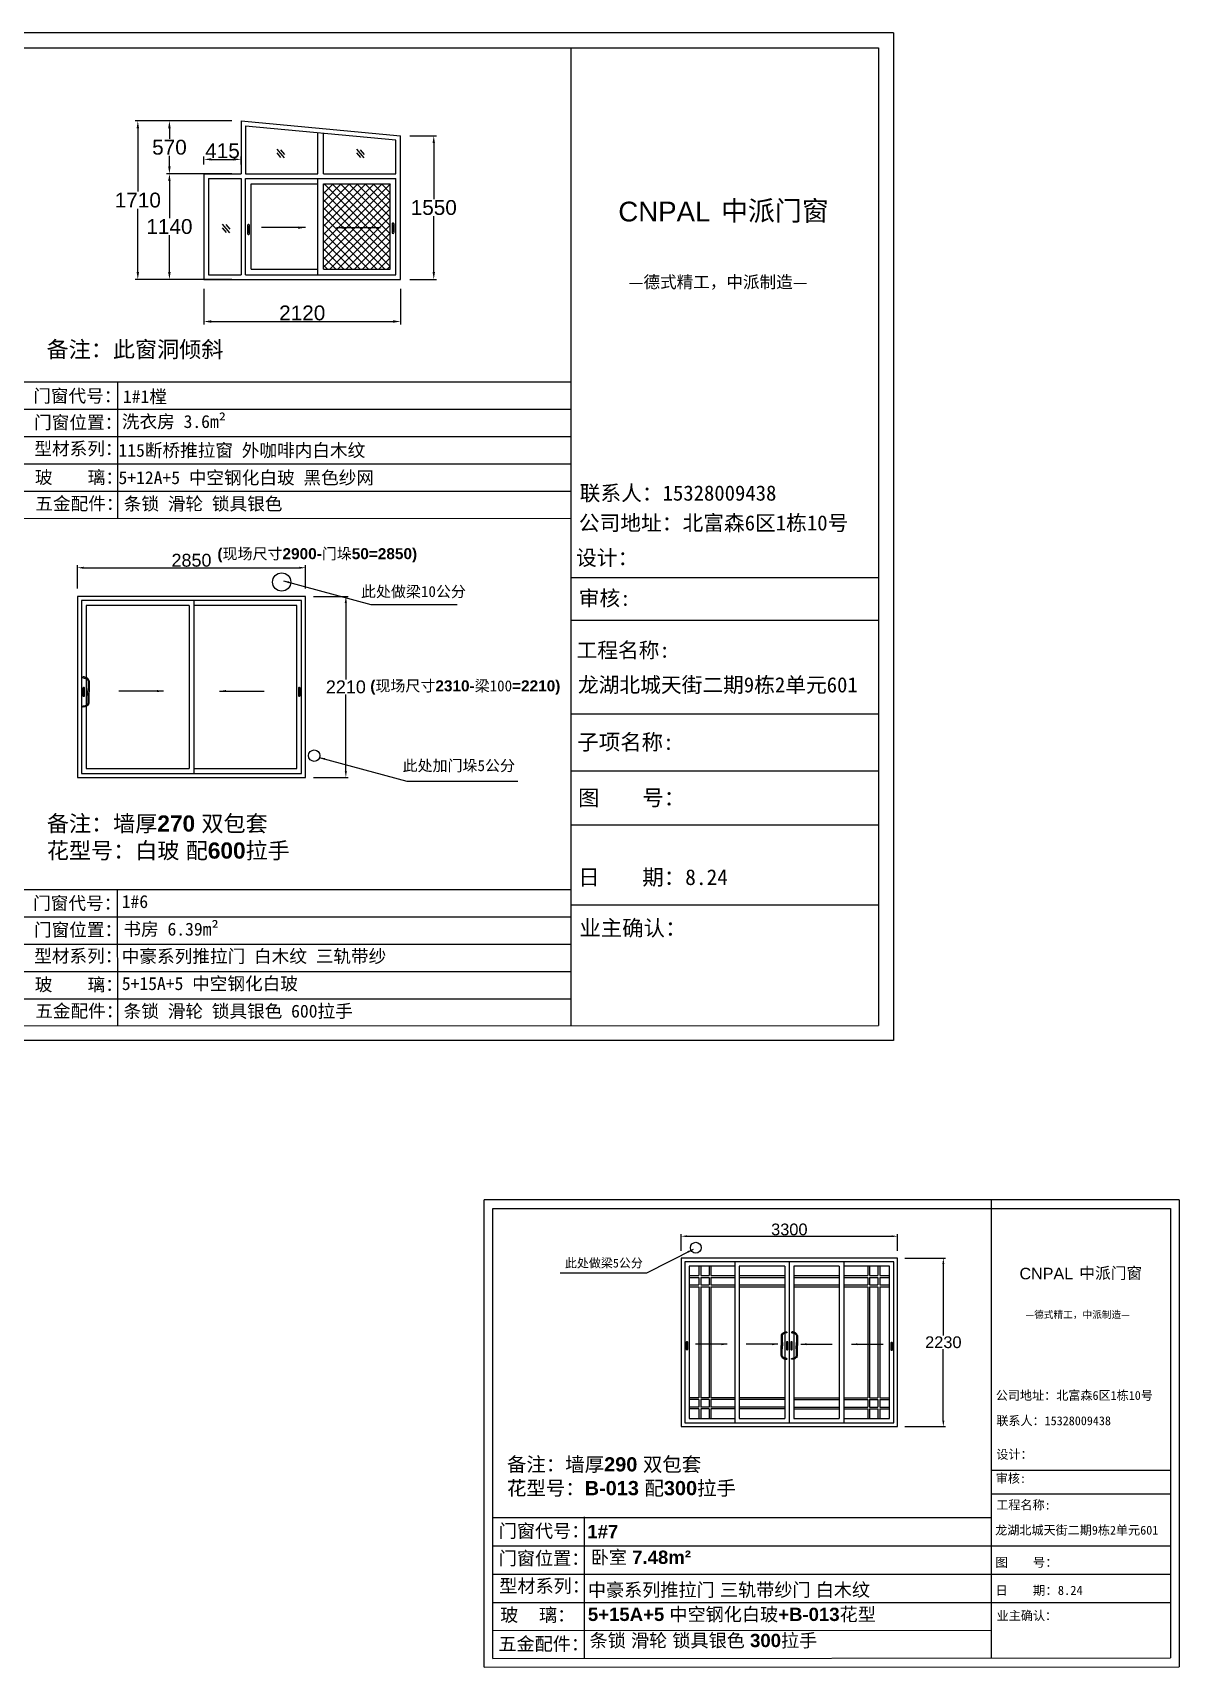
# Model space of a CAD drawing. Header units: inches. Extents: x -138455 to 599497, y -747149 to 13167.
# Drawn here: x 510482 to 526126, y -414967 to -392663 of the extents above; entities that cross this region are included whole.
import ezdxf

# ---------------------------------------------------------------- set-up
doc = ezdxf.new("R2010")
doc.units = ezdxf.units.IN
doc.header["$MEASUREMENT"] = 0
doc.header["$PDMODE"] = 35
doc.header["$PDSIZE"] = -3
doc.layers.add('0 @ 1', color=7, linetype='Continuous')
doc.styles.add('Annotative', font='arialbd.ttf')
doc.styles.add('MtXpl_', font='')
doc.styles.add('MtXpl__1', font='')
doc.styles.get("Standard").update_dxf_attribs({"font": 'arial.ttf'})
doc.styles.get('MtXpl_').set_extended_font_data('SimSun')
doc.styles.get('MtXpl__1').set_extended_font_data('SimSun', bold=True)
doc.dimstyles.get("Standard").update_dxf_attribs({"dimtxt": 80, "dimasz": 70, "dimexe": 40, "dimexo": 80, "dimgap": 0, "dimtad": 1, "dimtih": 1, "dimtoh": 1, "dimdec": 0, "dimzin": 0, "dimdsep": 46, "dimtxsty": 'Standard', "dimcen": 0.09, "dimadec": 0, "dimazin": 0, "dimtfac": 1, "dimtdec": 0, "dimtofl": 0, "dimtmove": 0, "dimatfit": 3, "dimfxl": 0, "dimtolj": 1, "dimtzin": 0, "dimarcsym": 0})

# ---------------------------------------------------------------- blocks, each defined once
blk = doc.blocks.new('*D1291')
at = {"color": 0, "lineweight": -2, "transparency": 16777216}
for p, q in [((522380, -409382), (522936, -409382)), ((522906, -409462), (522906, -410440)), ((522906, -411602), (522906, -410624)), ((522380, -411682), (522936, -411682))]:
    blk.add_line(p, q, dxfattribs=at)
at = {"color": 0, "transparency": 16777216}
for points in [[(522893, -409462), (522920, -409462), (522906, -409382)], [(522893, -411602), (522920, -411602), (522906, -411682)]]:
    blk.add_solid(points, dxfattribs=at)
at = {"layer": 'Defpoints', "color": 0, "transparency": 16777216}
for p in [(522280, -409382), (522280, -411682), (522906, -411682)]:
    blk.add_point(p, dxfattribs=at)
at = {"color": 0, "transparency": 16777216, "insert": (522906, -410532), "char_height": 160, "attachment_point": 5}
blk.add_mtext('\\A1;2230', dxfattribs=at)
blk = doc.blocks.new('*D1292')
at = {"color": 0, "lineweight": -2, "transparency": 16777216}
for p, q in [((519330, -409282), (519330, -409055)), ((522280, -409282), (522280, -409055)), ((519410, -409085), (522200, -409085))]:
    blk.add_line(p, q, dxfattribs=at)
at = {"color": 0, "transparency": 16777216}
for points in [[(519410, -409072), (519410, -409098), (519330, -409085)], [(522200, -409072), (522200, -409098), (522280, -409085)]]:
    blk.add_solid(points, dxfattribs=at)
at = {"layer": 'Defpoints', "color": 0, "transparency": 16777216}
for p in [(522280, -409085), (519330, -409382), (522280, -409382)]:
    blk.add_point(p, dxfattribs=at)
at = {"color": 0, "transparency": 16777216, "insert": (520805, -408993), "char_height": 160, "attachment_point": 5}
blk.add_mtext('\\A1;3300', dxfattribs=at)
blk = doc.blocks.new('123z')
at = {"color": 0}
for points in [[(94078, 52755), (94078, 52755, 0.414214), (94088, 52765), (94088, 52845, 0.414214), (94078, 52855), (94078, 52855, 0.414214), (94068, 52845), (94068, 52765, 0.414214)], [(94078, 52775), (94078, 52775, 0.414214), (94083, 52780), (94083, 52830, 0.414214), (94078, 52835), (94078, 52835, 0.414214), (94073, 52830), (94073, 52780, 0.414214)]]:
    blk.add_lwpolyline(points, format="xyb", close=True, dxfattribs=at)
blk = doc.blocks.new('123hhh')
for centre, radius, start, end in [((280706.3, -83231.5), 10, 16.45017, 30.15144), ((280724, -83285), 15, 176.76219, 183.23781), ((280706.3, -83338.5), 10, 329.84856, 343.54983)]:
    blk.add_arc(centre, radius, start, end)
for points, knots in [([(280691.5, -83211), (280688.9, -83210.6), (280685.3, -83210.1), (280685, -83215), (280689.9, -83216.5), (280695.6, -83216.9), (280703.8, -83219.4), (280710.5, -83226.2), (280712.5, -83239.1), (280711.7, -83253.6), (280710.7, -83267.6), (280709.5, -83277.4), (280709.2, -83282.1), (280709.1, -83284.2)], [0, 0, 0, 0, 6.082763, 8.582763, 11.318747, 19.461781, 26.725965, 36.438119, 46.233865, 64.642794, 80.276332, 88.205882, 94.390611, 94.390611, 94.390611, 94.390611]), ([(280714.9, -83226.5), (280712.4, -83222.1), (280706.8, -83213.8), (280697, -83212), (280691.5, -83211)], [0.93741, 0.93741, 0.93741, 0.93741, 13.606526, 29.417915, 29.417915, 29.417915, 29.417915]), ([(280715.8, -83228.7), (280716.2, -83230), (280717.4, -83234.2), (280716.8, -83248.6), (280716.7, -83266), (280716.7, -83280.5), (280716.7, -83285)], [1.197256, 1.197256, 1.197256, 1.197256, 5.358743, 14.155697, 44.084834, 57.684594, 57.684594, 57.684594, 57.684594]), ([(280691.5, -83359), (280688.9, -83359.4), (280685.3, -83359.9), (280685, -83355), (280689.9, -83353.5), (280695.6, -83353.1), (280703.8, -83350.6), (280710.5, -83343.8), (280712.5, -83330.9), (280711.7, -83316.4), (280710.7, -83302.4), (280709.5, -83292.6), (280709.2, -83287.9), (280709.1, -83285.8)], [0, 0, 0, 0, 6.082763, 8.582763, 11.318747, 19.461781, 26.725965, 36.438119, 46.233865, 64.642794, 80.276332, 88.205882, 94.390611, 94.390611, 94.390611, 94.390611]), ([(280714.9, -83343.5), (280712.4, -83347.9), (280706.8, -83356.2), (280697, -83358), (280691.5, -83359)], [0.93741, 0.93741, 0.93741, 0.93741, 13.606526, 29.417915, 29.417915, 29.417915, 29.417915]), ([(280715.8, -83341.3), (280716.2, -83340), (280717.4, -83335.8), (280716.8, -83321.4), (280716.7, -83304), (280716.7, -83289.5), (280716.7, -83285)], [1.197256, 1.197256, 1.197256, 1.197256, 5.358743, 14.155697, 44.084834, 57.684594, 57.684594, 57.684594, 57.684594])]:
    blk.add_open_spline(points, degree=3, knots=knots)
blk = doc.blocks.new('*D1309')
at = {"color": 0, "lineweight": -2, "transparency": 16777216}
for p, q in [((514490, -400190), (514921, -400190)), ((514891, -400270), (514891, -401223)), ((514891, -402360), (514891, -401407)), ((514490, -402440), (514921, -402440))]:
    blk.add_line(p, q, dxfattribs=at)
at = {"color": 0, "transparency": 16777216}
for points in [[(514877, -400270), (514904, -400270), (514891, -400190)], [(514877, -402360), (514904, -402360), (514891, -402440)]]:
    blk.add_solid(points, dxfattribs=at)
at = {"layer": 'Defpoints', "color": 0, "transparency": 16777216}
for p in [(514390, -400190), (514390, -402440), (514891, -402440)]:
    blk.add_point(p, dxfattribs=at)
at = {"color": 0, "transparency": 16777216, "insert": (514891, -401315), "char_height": 160, "attachment_point": 5}
blk.add_mtext('\\A1;2210', dxfattribs=at)
blk = doc.blocks.new('*D1308')
at = {"color": 0, "lineweight": -2, "transparency": 16777216}
for p, q in [((511550, -400090), (511550, -399801)), ((511630, -399831), (514310, -399831)), ((514390, -400090), (514390, -399801))]:
    blk.add_line(p, q, dxfattribs=at)
at = {"color": 0, "transparency": 16777216}
for points in [[(511630, -399818), (511630, -399844), (511550, -399831)], [(514310, -399818), (514310, -399844), (514390, -399831)]]:
    blk.add_solid(points, dxfattribs=at)
at = {"layer": 'Defpoints', "color": 0, "transparency": 16777216}
for p in [(514390, -399831), (511550, -400190), (514390, -400190)]:
    blk.add_point(p, dxfattribs=at)
at = {"color": 0, "transparency": 16777216, "insert": (512970, -399739), "char_height": 160, "attachment_point": 5}
blk.add_mtext('\\A1;2850', dxfattribs=at)
blk = doc.blocks.new('*D1294')
at = {"color": 0, "lineweight": -2, "transparency": 16777216}
for p, q in [((512047, -394436), (511745, -394436)), ((511775, -394516), (511775, -394914)), ((511775, -395496), (511775, -395098)), ((512047, -395576), (511745, -395576))]:
    blk.add_line(p, q, dxfattribs=at)
at = {"color": 0, "transparency": 16777216}
for points in [[(511761, -394516), (511788, -394516), (511775, -394436)], [(511761, -395496), (511788, -395496), (511775, -395576)]]:
    blk.add_solid(points, dxfattribs=at)
at = {"layer": 'Defpoints', "color": 0, "transparency": 16777216}
for p in [(512147, -394436), (511775, -395576), (512147, -395576)]:
    blk.add_point(p, dxfattribs=at)
at = {"color": 0, "transparency": 16777216, "insert": (511775, -395006), "char_height": 160, "attachment_point": 5}
blk.add_mtext('\\A1;1140', dxfattribs=at)
blk = doc.blocks.new('*D1295')
at = {"color": 0, "lineweight": -2, "transparency": 16777216}
for p, q in [((514367, -394026), (514655, -394026)), ((514625, -394106), (514625, -394709)), ((514625, -395496), (514625, -394893)), ((514367, -395576), (514655, -395576))]:
    blk.add_line(p, q, dxfattribs=at)
at = {"color": 0, "transparency": 16777216}
for points in [[(514612, -394106), (514638, -394106), (514625, -394026)], [(514612, -395496), (514638, -395496), (514625, -395576)]]:
    blk.add_solid(points, dxfattribs=at)
at = {"layer": 'Defpoints', "color": 0, "transparency": 16777216}
for p in [(514267, -394026), (514267, -395576), (514625, -395576)]:
    blk.add_point(p, dxfattribs=at)
at = {"color": 0, "transparency": 16777216, "insert": (514625, -394801), "char_height": 160, "attachment_point": 5}
blk.add_mtext('\\A1;1550', dxfattribs=at)
blk = doc.blocks.new('123as')
at = {"color": 0}
for p, q in [((90189, 51387), (90252, 51462)), ((90194, 51330), (90312, 51470)), ((90251, 51335), (90314, 51410))]:
    blk.add_line(p, q, dxfattribs=at)
blk = doc.blocks.new('*D1296')
at = {"color": 0, "lineweight": -2, "transparency": 16777216}
for p, q in [((512147, -395676), (512147, -396060)), ((514267, -395676), (514267, -396060)), ((512227, -396030), (514187, -396030))]:
    blk.add_line(p, q, dxfattribs=at)
at = {"color": 0, "transparency": 16777216}
for points in [[(512227, -396016), (512227, -396043), (512147, -396030)], [(514187, -396016), (514187, -396043), (514267, -396030)]]:
    blk.add_solid(points, dxfattribs=at)
at = {"layer": 'Defpoints', "color": 0, "transparency": 16777216}
for p in [(512147, -395576), (514267, -395576), (514267, -396030)]:
    blk.add_point(p, dxfattribs=at)
at = {"color": 0, "transparency": 16777216, "insert": (513207, -395938), "char_height": 160, "attachment_point": 5}
blk.add_mtext('\\A1;2120', dxfattribs=at)
blk = doc.blocks.new('*D1297')
at = {"color": 0, "lineweight": -2, "transparency": 16777216}
for p, q in [((512447, -393866), (511404, -393866)), ((511434, -393946), (511434, -394629)), ((511434, -395496), (511434, -394813)), ((512447, -395576), (511404, -395576))]:
    blk.add_line(p, q, dxfattribs=at)
at = {"color": 0, "transparency": 16777216}
for points in [[(511421, -393946), (511447, -393946), (511434, -393866)], [(511421, -395496), (511447, -395496), (511434, -395576)]]:
    blk.add_solid(points, dxfattribs=at)
at = {"layer": 'Defpoints', "color": 0, "transparency": 16777216}
for p in [(512547, -393866), (511434, -395576), (512547, -395576)]:
    blk.add_point(p, dxfattribs=at)
at = {"color": 0, "transparency": 16777216, "insert": (511434, -394721), "char_height": 160, "attachment_point": 5}
blk.add_mtext('\\A1;1710', dxfattribs=at)
blk = doc.blocks.new('*D1298')
at = {"color": 0, "lineweight": -2, "transparency": 16777216}
for p, q in [((512147, -394336), (512147, -394251)), ((512227, -394281), (512467, -394281)), ((512547, -394336), (512547, -394251))]:
    blk.add_line(p, q, dxfattribs=at)
at = {"color": 0, "transparency": 16777216}
for points in [[(512227, -394268), (512227, -394294), (512147, -394281)], [(512467, -394268), (512467, -394294), (512547, -394281)]]:
    blk.add_solid(points, dxfattribs=at)
at = {"layer": 'Defpoints', "color": 0, "transparency": 16777216}
for p in [(512547, -394281), (512147, -394436), (512547, -394436)]:
    blk.add_point(p, dxfattribs=at)
at = {"color": 0, "transparency": 16777216, "insert": (512347, -394189), "char_height": 160, "attachment_point": 5}
blk.add_mtext('\\A1;415', dxfattribs=at)
blk = doc.blocks.new('*D1299')
at = {"color": 0, "lineweight": -2, "transparency": 16777216}
for p, q in [((512447, -393866), (511745, -393866)), ((511775, -393946), (511775, -394059)), ((511775, -394356), (511775, -394243)), ((512447, -394436), (511745, -394436))]:
    blk.add_line(p, q, dxfattribs=at)
at = {"color": 0, "transparency": 16777216}
for points in [[(511761, -393946), (511788, -393946), (511775, -393866)], [(511761, -394356), (511788, -394356), (511775, -394436)]]:
    blk.add_solid(points, dxfattribs=at)
at = {"layer": 'Defpoints', "color": 0, "transparency": 16777216}
for p in [(512547, -393866), (511775, -394436), (512547, -394436)]:
    blk.add_point(p, dxfattribs=at)
at = {"color": 0, "transparency": 16777216, "insert": (511775, -394151), "char_height": 160, "attachment_point": 5}
blk.add_mtext('\\A1;570', dxfattribs=at)
blk = doc.blocks.new('123zzzzzz')
for p, q in [((512940.2, -400299.9), (512940.2, -402329.9)), ((513000.2, -400239.9), (513000.2, -402389.9))]:
    blk.add_line(p, q)
for points in [[(511550.2, -402439.9), (514390.2, -402439.9), (514390.2, -400189.9), (511550.2, -400189.9)], [(511600.2, -402389.9), (514340.2, -402389.9), (514340.2, -400239.9), (511600.2, -400239.9)]]:
    blk.add_lwpolyline(points, close=True)
for points in [[(512940.2, -400299.9), (511660.2, -400299.9), (511660.2, -402329.9), (512940.2, -402329.9)], [(513000.2, -402329.9), (514280.2, -402329.9), (514280.2, -400299.9), (513000.2, -400299.9)]]:
    blk.add_lwpolyline(points)
for name, p, xscale, yscale, zscale in [('123hhh', (-195312.2, -191616.5), 2.518586053417228, 2.518586053417228, 2.518586053417228), ('123z', (408590.7, -459210.6), 1.095252602183295, 1.095252602183295, 1.095252602183295), ('123z', (411271.7, -459210.3), 1.095252602183295, 1.095252602183295, 1.095252602183295)]:
    blk.add_blockref(name, p, dxfattribs=dict(xscale=xscale, yscale=yscale, zscale=zscale))
dim = blk.add_linear_dim(base=(514390.2, -399831.1), p1=(511550.2, -400189.9), p2=(514390.2, -400189.9), text='2850', dimstyle='Standard', override={"dimtxt": 160, "dimasz": 80, "dimexe": 30, "dimexo": 100, "dimgap": 10})
dim.commit()
dim.dimension.update_dxf_attribs({"geometry": '*D1308', "text_midpoint": (512970.2, -399831.1), "dimtype": 160})
dim = blk.add_linear_dim(base=(514890.8, -402439.9), p1=(514390.2, -400189.9), p2=(514390.2, -402439.9), angle=90, text='2210', dimstyle='Standard', override={"dimtxt": 160, "dimasz": 80, "dimexe": 30, "dimexo": 100, "dimgap": 10})
dim.commit()
dim.dimension.update_dxf_attribs({"geometry": '*D1309', "text_midpoint": (514890.8, -401314.9)})
for points in [[(512622.8, -401366.1), (512064.4, -401366.1)], [(513317.7, -401366.1), (513876.1, -401366.1)]]:
    blk.add_leader(points, dimstyle='Standard', override={"dimtxt": 160, "dimasz": 80, "dimexe": 30, "dimexo": 100, "dimgap": 10, "dimtad": 0})
blk = doc.blocks.new('h12222222222222')
h = blk.add_hatch()
h.set_pattern_fill('ANSI37', color=256, scale=500)
h.set_pattern_definition([(45, (-4105.33, -1412.025), (-44.194174, 44.194174), []), (135, (-4105.33, -1412.025), (-44.194174, -44.194174), [])])
h.paths.add_polyline_path([(514156.7, -394545.9), (513436.7, -394545.9), (513436.7, -395465.9), (514156.7, -395465.9)])
for p, q in [((512546.7, -393865.9), (514266.7, -394025.9)), ((512546.7, -393865.9), (512546.7, -394435.9)), ((512596.7, -393920.7), (514216.7, -394071.4)), ((512596.7, -393920.7), (512596.7, -394435.9)), ((513376.7, -394435.9), (513376.7, -393993.3)), ((513436.7, -394435.9), (513436.7, -393998.9)), ((514216.7, -394435.9), (514216.7, -394072.2)), ((514266.7, -395575.9), (514266.7, -394025.9)), ((512146.7, -394435.9), (512546.7, -394435.9)), ((512146.7, -394435.9), (512146.7, -395575.9)), ((512196.7, -394485.9), (512546.7, -394485.9)), ((512546.7, -394485.9), (512546.7, -395525.9)), ((512596.7, -394435.9), (513376.7, -394435.9)), ((512596.7, -395525.9), (512596.7, -394485.9)), ((512596.7, -394485.9), (513376.7, -394485.9)), ((513376.7, -394485.9), (514216.7, -394485.9)), ((513376.7, -395525.9), (513376.7, -394485.9)), ((513436.7, -394435.9), (514216.7, -394435.9)), ((514216.7, -395525.9), (514216.7, -394485.9)), ((512656.7, -395465.9), (512656.7, -394545.9)), ((512656.7, -394545.9), (513376.7, -394545.9)), ((513436.7, -394545.9), (514156.7, -394545.9)), ((513436.7, -395465.9), (513436.7, -394545.9)), ((514156.7, -395465.9), (514156.7, -394545.9)), ((512596.7, -395525.9), (513436.7, -395525.9)), ((512656.7, -395465.9), (513376.7, -395465.9)), ((513436.7, -395465.9), (514156.7, -395465.9)), ((513436.7, -395525.9), (514216.7, -395525.9)), ((512146.7, -395575.9), (514266.7, -395575.9))]:
    blk.add_line(p, q)
blk.add_lwpolyline([(512196.7, -394485.9), (512196.7, -395525.9), (512546.7, -395525.9)])
for name, p, xscale, yscale, zscale in [('123as', (573306.1, -428576.6), -0.6684526412304121, 0.6684526412304121, 0.6684526412304121), ('123as', (574165.8, -428577.1), -0.6684526412304121, 0.6684526412304121, 0.6684526412304121), ('123as', (572717, -429385), -0.6684526412304121, 0.6684526412304121, 0.6684526412304121), ('123z', (409587.5, -452871.9), 1.095252602183295, 1.095252602183295, 1.095252602183295), ('123z', (411146.5, -452858.8), 1.095252602183295, 1.095252602183295, 1.095252602183295)]:
    blk.add_blockref(name, p, dxfattribs=dict(xscale=xscale, yscale=yscale, zscale=zscale))
for base, p1, p2, picture, middle in [((511434.1, -395575.9), (512546.7, -393865.9), (512546.7, -395575.9), '*D1297', (511434.1, -394720.9)), ((511774.6, -394435.9), (512546.7, -393865.9), (512546.7, -394435.9), '*D1299', (511774.6, -394150.9)), ((514624.9, -395575.9), (514266.7, -394025.9), (514266.7, -395575.9), '*D1295', (514624.9, -394800.9)), ((511774.6, -395575.9), (512146.7, -394435.9), (512146.7, -395575.9), '*D1294', (511774.6, -395005.9))]:
    dim = blk.add_linear_dim(base=base, p1=p1, p2=p2, angle=90, dimstyle='Standard', override={"dimtxt": 160, "dimasz": 80, "dimexe": 30, "dimexo": 100, "dimgap": 10})
    dim.commit()
    dim.dimension.update_dxf_attribs({"geometry": picture, "text_midpoint": middle})
dim = blk.add_linear_dim(base=(512546.7, -394281), p1=(512146.7, -394435.9), p2=(512546.7, -394435.9), text='415', dimstyle='Standard', override={"dimtxt": 160, "dimasz": 80, "dimexe": 30, "dimexo": 100, "dimgap": 10})
dim.commit()
dim.dimension.update_dxf_attribs({"geometry": '*D1298', "text_midpoint": (512346.7, -394189.3)})
dim = blk.add_linear_dim(base=(514266.7, -396029.6), p1=(512146.7, -395575.9), p2=(514266.7, -395575.9), dimstyle='Standard', override={"dimtxt": 160, "dimasz": 80, "dimexe": 30, "dimexo": 100, "dimgap": 10})
dim.commit()
dim.dimension.update_dxf_attribs({"geometry": '*D1296', "text_midpoint": (513206.7, -395937.9)})
for points in [[(513240.7, -395017.2), (512767.2, -395017.2)], [(513576.3, -395017.2), (514049.9, -395017.2)]]:
    blk.add_leader(points, dimstyle='Standard', override={"dimtxt": 160, "dimasz": 80, "dimexe": 30, "dimexo": 100, "dimgap": 10, "dimtad": 0})

msp = doc.modelspace()

# ---------------------------------------------------------------- linework, layer by layer
for p, q in [((522228.4, -392662.7), (500547.3, -392662.7)), ((522228.4, -392662.7), (522228.4, -406415)), ((500754.8, -392869.4), (522021.6, -392869.4)), ((517825.4, -392869.4), (517825.4, -406208.4)), ((522021.6, -392869.4), (522021.6, -406207.7)), ((500754.4, -397426.7), (517825.4, -397426.7)), ((511638.4, -397425.3), (511639.7, -399290.6)), ((500754.4, -397799.8), (517825.4, -397799.8)), ((500754.4, -398173), (517825.4, -398173)), ((500754.4, -398546.1), (517825.4, -398546.1)), ((500754.4, -398919.2), (517825.4, -398919.2)), ((500547.3, -399292.9), (517825.4, -399287.4)), ((517825.4, -400098.6), (522021.6, -400098.6)), ((515097.1, -400465.1), (516275, -400465.1)), ((517825.4, -400679.7), (522021.6, -400679.7)), ((517825.4, -401956.9), (522021.6, -401956.9)), ((517825.4, -402735.8), (522021.6, -402735.8)), ((515585.2, -402875.5), (517100, -402875.5)), ((517825.4, -403471.9), (522021.6, -403471.9)), ((500758.5, -404353.2), (517829.5, -404353.2)), ((511636.8, -404347.6), (511638.1, -406212.9)), ((517825.4, -404561.7), (522021.6, -404561.7)), ((500758.5, -404726.3), (517829.5, -404726.3)), ((500758.5, -405099.4), (517829.5, -405099.4)), ((500758.5, -405472.6), (517829.5, -405472.6)), ((500758.5, -405845.7), (517829.5, -405845.7)), ((500754.8, -406219.3), (522021.6, -406207.7)), ((522228.4, -406415), (500547.3, -406415)), ((526125.5, -408586.3), (516640.2, -408586.3)), ((516640.2, -414966.7), (516640.2, -408586.3)), ((523559.3, -408586.3), (523559.3, -414839.4)), ((526125.5, -408586.3), (526125.5, -414959.8)), ((516761.1, -408706.8), (526005, -408706.8)), ((516761.1, -414845.7), (516761.1, -408706.8)), ((526005, -408706.8), (526005, -414839)), ((522229.7, -409432), (519379.7, -409432)), ((519379.7, -409432), (519379.7, -411632)), ((519439.7, -409492), (519439.7, -411572)), ((520062.2, -409492), (519439.7, -409492)), ((519571.5, -409492), (519571.5, -409622.4)), ((519596.5, -409492), (519596.5, -409622.4)), ((519709.6, -409492), (519709.6, -409622.4)), ((519734.6, -409492), (519734.6, -409622.4)), ((520062.2, -409432), (520062.2, -411632)), ((520122.2, -409492), (520122.2, -411572)), ((520744.7, -409492), (520122.2, -409492)), ((520744.7, -409492), (520744.7, -411572)), ((520804.7, -409432), (520804.7, -411632)), ((520864.7, -409492), (520864.7, -411572)), ((521487.2, -409492), (520864.7, -409492)), ((521487.2, -409492), (521487.2, -411572)), ((521547.2, -409432), (521547.2, -411632)), ((522169.7, -409492), (521547.2, -409492)), ((521874.9, -409492), (521874.9, -409622.4)), ((521899.9, -409492), (521899.9, -409622.4)), ((522013, -409492), (522013, -409622.4)), ((522038, -409492), (522038, -409622.4)), ((522169.7, -411572), (522169.7, -409492)), ((522229.7, -411632), (522229.7, -409432)), ((518858.1, -409587.1), (517680.2, -409587.1)), ((519439.7, -409622.4), (519571.5, -409622.4)), ((519439.7, -409647.4), (519571.5, -409647.4)), ((519571.5, -409647.4), (519571.5, -409749.5)), ((519596.5, -409622.4), (519709.6, -409622.4)), ((519596.5, -409647.4), (519596.5, -409749.5)), ((519596.5, -409647.4), (519709.6, -409647.4)), ((519709.6, -409647.4), (519709.6, -409749.5)), ((519734.6, -409622.4), (520062.2, -409622.4)), ((519734.6, -409647.4), (519734.6, -409749.5)), ((519734.6, -409647.4), (520062.2, -409647.4)), ((520122.2, -409622.4), (520744.7, -409622.4)), ((520122.2, -409647.4), (520744.7, -409647.4)), ((520864.7, -409622.4), (521487.2, -409622.4)), ((520864.7, -409647.4), (521487.2, -409647.4)), ((521547.2, -409622.4), (521874.9, -409622.4)), ((521547.2, -409647.4), (521874.9, -409647.4)), ((521874.9, -409647.4), (521874.9, -409749.5)), ((521899.9, -409622.4), (522013, -409622.4)), ((521899.9, -409647.4), (521899.9, -409749.5)), ((521899.9, -409647.4), (522013, -409647.4)), ((522013, -409647.4), (522013, -409749.5)), ((522038, -409622.4), (522169.7, -409622.4)), ((522038, -409647.4), (522038, -409749.5)), ((522038, -409647.4), (522169.7, -409647.4)), ((519439.7, -409749.5), (519571.5, -409749.5)), ((519439.7, -409774.5), (519571.5, -409774.5)), ((519571.5, -409774.5), (519571.5, -411289.4)), ((519596.5, -409749.5), (519709.6, -409749.5)), ((519596.5, -409774.5), (519596.5, -411289.4)), ((519596.5, -409774.5), (519709.6, -409774.5)), ((519709.6, -409774.5), (519709.6, -411289.4)), ((519734.6, -409749.5), (520062.2, -409749.5)), ((519734.6, -409774.5), (519734.6, -411289.4)), ((519734.6, -409774.5), (520062.2, -409774.5)), ((520122.2, -409749.5), (520744.7, -409749.5)), ((520122.2, -409774.5), (520744.7, -409774.5)), ((520864.7, -409749.5), (521487.2, -409749.5)), ((520864.7, -409774.5), (521487.2, -409774.5)), ((521547.2, -409749.5), (521874.9, -409749.5)), ((521547.2, -409774.5), (521874.9, -409774.5)), ((521874.9, -409774.5), (521874.9, -411289.4)), ((521899.9, -409749.5), (522013, -409749.5)), ((521899.9, -409774.5), (521899.9, -411289.4)), ((521899.9, -409774.5), (522013, -409774.5)), ((522013, -409774.5), (522013, -411289.4)), ((522038, -409749.5), (522169.7, -409749.5)), ((522038, -409774.5), (522038, -411289.4)), ((522038, -409774.5), (522169.7, -409774.5)), ((519571.5, -411289.4), (519439.7, -411289.4)), ((519571.5, -411314.4), (519439.7, -411314.4)), ((519571.5, -411416.5), (519439.7, -411416.5)), ((519571.5, -411441.5), (519439.7, -411441.5)), ((519571.5, -411314.4), (519571.5, -411416.5)), ((519571.5, -411441.5), (519571.5, -411572)), ((519709.6, -411289.4), (519596.5, -411289.4)), ((519709.6, -411314.4), (519596.5, -411314.4)), ((519596.5, -411314.4), (519596.5, -411416.5)), ((519709.6, -411416.5), (519596.5, -411416.5)), ((519709.6, -411441.5), (519596.5, -411441.5)), ((519596.5, -411441.5), (519596.5, -411572)), ((519709.6, -411314.4), (519709.6, -411416.5)), ((519709.6, -411441.5), (519709.6, -411572)), ((520062.2, -411289.4), (519734.6, -411289.4)), ((520062.2, -411314.4), (519734.6, -411314.4)), ((519734.6, -411314.4), (519734.6, -411416.5)), ((520062.2, -411416.5), (519734.6, -411416.5)), ((520062.2, -411441.5), (519734.6, -411441.5)), ((519734.6, -411441.5), (519734.6, -411572)), ((520744.7, -411289.4), (520122.2, -411289.4)), ((520744.7, -411314.4), (520122.2, -411314.4)), ((520744.7, -411416.5), (520122.2, -411416.5)), ((520744.7, -411441.5), (520122.2, -411441.5)), ((520864.7, -411289.4), (521487.2, -411289.4)), ((520864.7, -411314.4), (521487.2, -411314.4)), ((520864.7, -411416.5), (521487.2, -411416.5)), ((520864.7, -411441.5), (521487.2, -411441.5)), ((521547.2, -411289.4), (521874.9, -411289.4)), ((521547.2, -411314.4), (521874.9, -411314.4)), ((521547.2, -411416.5), (521874.9, -411416.5)), ((521547.2, -411441.5), (521874.9, -411441.5)), ((521874.9, -411314.4), (521874.9, -411416.5)), ((521874.9, -411441.5), (521874.9, -411572)), ((521899.9, -411289.4), (522013, -411289.4)), ((521899.9, -411314.4), (522013, -411314.4)), ((521899.9, -411314.4), (521899.9, -411416.5)), ((521899.9, -411416.5), (522013, -411416.5)), ((521899.9, -411441.5), (522013, -411441.5)), ((521899.9, -411441.5), (521899.9, -411572)), ((522013, -411314.4), (522013, -411416.5)), ((522013, -411441.5), (522013, -411572)), ((522038, -411289.4), (522169.7, -411289.4)), ((522038, -411314.4), (522169.7, -411314.4)), ((522038, -411314.4), (522038, -411416.5)), ((522038, -411416.5), (522169.7, -411416.5)), ((522038, -411441.5), (522169.7, -411441.5)), ((522038, -411441.5), (522038, -411572)), ((519379.7, -411632), (522229.7, -411632)), ((519439.7, -411572), (520062.2, -411572)), ((520122.2, -411572), (520744.7, -411572)), ((520864.7, -411572), (521487.2, -411572)), ((521547.2, -411572), (522169.7, -411572)), ((523559.3, -412276.8), (526005, -412276.8)), ((523559.3, -412600.6), (526005, -412600.6)), ((516759.9, -412924.4), (523559.3, -412924.4)), ((518005.7, -412915), (518006.3, -414837.1)), ((516760.1, -413310.3), (526005, -413307.7)), ((516760.4, -413696.3), (526005, -413693.7)), ((516760.6, -414082.6), (526005, -414082.6)), ((516760.9, -414465.6), (523559.3, -414462.2)), ((516761.1, -414845.7), (526005, -414839)), ((516640.2, -414966.7), (526125.5, -414959.8))]:
    msp.add_line(p, q)
msp.add_lwpolyline([(519329.7, -411682), (522279.7, -411682), (522279.7, -409382), (519329.7, -409382)], close=True)
for centre, radius in [((513879.9, -400158.5), 124.4), ((514323.4, -402527), 78.3), ((519529.2, -409241), 73.9)]:
    msp.add_circle(centre, radius)

# ---------------------------------------------------------------- block references
for name, p, xscale, yscale, zscale in [('h12222222222222', (-135205.8, 104496.3), 1.265309352407706, 1.265309352407706, 1.265309352407706), ('123zzzzzz', (-49813.1, 38443.7), 1.096480544245242, 1.096480544245242, 1.096480544245242), ('123hhh', (1227703.2, -200816.4), -2.518586053417228, 2.518586053417228, 2.518586053417228), ('123hhh', (-186093.7, -200816.4), 2.518586053417228, 2.518586053417228, 2.518586053417228), ('123z', (416370, -468413.9), 1.095252602183295, 1.095252602183295, 1.095252602183295), ('123z', (417736.4, -468413.7), 1.095252602183295, 1.095252602183295, 1.095252602183295), ('123z', (417795.5, -468413.7), 1.095252602183295, 1.095252602183295, 1.095252602183295), ('123z', (419162.1, -468421.4), 1.095252602183295, 1.095252602183295, 1.095252602183295)]:
    msp.add_blockref(name, p, dxfattribs=dict(xscale=xscale, yscale=yscale, zscale=zscale))

# ---------------------------------------------------------------- texts
for height, p in [(269.64, (518472, -395238.1)), (157.16, (523945.3, -409672.7))]:
    msp.add_text('CNPAL', height=height).set_placement(p)
for s, height, style, p in [('中派门窗', 269.64, 'MtXpl_', (519872.1, -395227)), ('—德式精工，中派制造—', 165.935, 'MtXpl_', (518613.1, -396147.1)), ('门窗代号：', 176.38, 'MtXpl__1', (510490.1, -397706.9)), ('1#1樘', 176.38, 'MtXpl__1', (511713.1, -397716.4)), ('门窗位置：', 176.38, 'MtXpl__1', (510501.3, -398069.1)), ('洗衣房 3.6m²', 176.38, 'MtXpl__1', (511698.9, -398056.6)), ('型材系列：', 176.38, 'MtXpl__1', (510504.8, -398426.2)), ('115断桥推拉窗 外咖啡内白木纹', 176.385, 'MtXpl__1', (511652.3, -398449.3)), ('玻    璃：', 176.38, 'MtXpl__1', (510512.4, -398816.9)), ('5+12A+5 中空钢化白玻 黑色纱网', 176.385, 'MtXpl__1', (511652.6, -398822.4)), ('五金配件：', 176.38, 'MtXpl__1', (510518.5, -399176.1)), ('联系人：15328009438', 207.419, 'MtXpl_', (517944.6, -399047.9)), ('公司地址：北富森6区1栋10号', 207.419, 'MtXpl_', (517933.3, -399455.1)), ('设计：', 207.42, 'MtXpl_', (517896, -399930.8)), ('审核:', 207.42, 'MtXpl_', (517931.7, -400483.2)), ('工程名称:', 207.42, 'MtXpl_', (517901.2, -401191.3)), ('龙湖北城天街二期9栋2单元601', 207.419, 'MtXpl_', (517920.9, -401664.3)), ('子项名称:', 214.34, 'MtXpl_', (517913.2, -402448.5)), ('图    号：', 214.34, 'MtXpl_', (517923.4, -403208.5)), ('日    期：8.24', 214.336, 'MtXpl_', (517924.1, -404292.6)), ('门窗代号：', 176.38, 'MtXpl__1', (510488.4, -404629.2)), ('1#6', 176.38, 'MtXpl__1', (511697, -404606.3)), ('门窗位置：', 176.38, 'MtXpl__1', (510499.6, -404991.4)), ('业主确认：', 214.34, 'MtXpl_', (517940, -404985.6)), ('型材系列：', 176.38, 'MtXpl__1', (510503.2, -405348.5)), ('中豪系列推拉门 白木纹 三轨带纱', 176.385, 'MtXpl__1', (511697.5, -405352.6)), ('玻    璃：', 176.38, 'MtXpl__1', (510510.7, -405739.2)), ('5+15A+5 中空钢化白玻', 176.385, 'MtXpl__1', (511697.8, -405725.7)), ('五金配件：', 176.38, 'MtXpl__1', (510516.9, -406098.4)), ('中派门窗', 157.16, 'MtXpl_', (524761.3, -409666.2)), ('—德式精工，中派制造—', 96.712, 'MtXpl_', (524027.5, -410202.5)), ('公司地址：北富森6区1栋10号', 120.89, 'MtXpl_', (523622.2, -411317.7)), ('联系人：15328009438', 120.89, 'MtXpl_', (523628.8, -411663.3)), ('设计：', 120.89, 'MtXpl_', (523629, -412122.1)), ('审核:', 120.89, 'MtXpl_', (523621.3, -412449.8)), ('工程名称:', 120.89, 'MtXpl_', (523628.5, -412812.9)), ('龙湖北城天街二期9栋2单元601', 120.89, 'MtXpl_', (523613.7, -413156.1)), ('图    号：', 124.92, 'MtXpl_', (523616.4, -413596.1)), ('日    期：8.24', 124.922, 'MtXpl_', (523616.9, -413978.8)), ('业主确认：', 120.89, 'MtXpl_', (523633.7, -414323.4))]:
    msp.add_text(s, height=height, dxfattribs=dict(style=style)).set_placement(p)
at = {"attachment_point": 1, "style": 'MtXpl__1'}
for s, width, insert, char_height in [('条锁 滑轮 锁具银色  ', 7563.173, (511725.1, -399002.1), 176.385), ('书房 6.39m²', 4396.385, (511720.4, -404805.9), 176.38), ('条锁 滑轮 锁具银色 600拉手 ', 7563.173, (511723.4, -405924.9), 176.385)]:
    msp.add_mtext_dynamic_manual_height_columns(s, width=width, gutter_width=903.5, heights=[0], dxfattribs=dict(at, insert=insert, char_height=char_height))
at = {"layer": '0 @ 1', "style": 'Annotative'}
for s, height, p in [('备注：此窗洞倾斜', 221.08, (510671.3, -397093.5)), ('门窗代号：', 181.34, (516840.4, -413196)), ('1#7', 181.34, (518048.8, -413204.7)), ('门窗位置：', 181.34, (516840.4, -413569.6)), ('型材系列：', 181.34, (516848, -413947)), ('中豪系列推拉门 三轨带纱门 白木纹', 181.335, (518056.2, -414000.2)), ('玻    璃：', 181.34, (516860.7, -414342.7)), ('5+15A+5 中空钢化白玻+B-013花型', 181.335, (518056.4, -414334.8)), ('五金配件：', 181.34, (516835.9, -414737))]:
    msp.add_text(s, height=height, dxfattribs=at).set_placement(p)
for s, width, insert, char_height, attachment_point in [('({\\fSimSun|b1|i0|c134|p2;现场尺寸}2900-{\\fSimSun|b1|i0|c134|p2;门垛}50=2850)', 3523.784, (513002.3, -399696.4), 150, 1), ('{\\fSimSun|b1|i0|c134|p2;此处做梁10公分}', 4047.295, (516392.5, -400213.5), 150, 3), ('({\\fSimSun|b1|i0|c134|p2;现场尺寸}2310-{\\fSimSun|b1|i0|c134|p2;梁100}=2210)', 3523.784, (515088, -401499.8), 150, 1), ('{\\fSimSun|b1|i0|c134|p2;此处加门垛5公分}', 4047.295, (517062.6, -402588.3), 150, 3), ('{\\fSimSun|b1|i0|c134|p2;备注：墙厚}270 {\\fSimSun|b1|i0|c134|p2;双包套}\\P{\\fSimSun|b1|i0|c134|p2;花型号：白玻} {\\fSimSun|b1|i0|c134|p2;配}600{\\fSimSun|b1|i0|c134|p2;拉手}', 4047.295, (510675, -403342.9), 221.084, 1), ('{\\fSimSun|b1|i0|c134|p2;此处做梁5公分}', 4047.295, (517743.1, -409391.5), 120, 1), ('{\\fSimSun|b1|i0|c134|p2;备注：墙厚}290 {\\fSimSun|b1|i0|c134|p2;双包套}\\P{\\fSimSun|b1|i0|c134|p2;花型号：}B-013 {\\fSimSun|b1|i0|c134|p2;配}300{\\fSimSun|b1|i0|c134|p2;拉手}', 4047.295, (516952.5, -412100.4), 194.414, 1), ('卧室 7.48m²', 4396.385, (518095.3, -413374.2), 181.34, 1), ('条锁 滑轮 锁具银色 300拉手 ', 7563.173, (518079, -414510), 181.335, 1)]:
    msp.add_mtext_dynamic_manual_height_columns(s, width=width, gutter_width=903.5, heights=[0], dxfattribs=dict(at, insert=insert, char_height=char_height, attachment_point=attachment_point))

# ---------------------------------------------------------------- dimensions: what is measured, and where the dimension line sits
dim = msp.add_linear_dim(base=(522279.7, -409085.1), p1=(519329.7, -409382), p2=(522279.7, -409382), text='3300', dimstyle='Standard', override={"dimtxt": 160, "dimasz": 80, "dimexe": 30, "dimexo": 100, "dimgap": 10})
dim.commit()
dim.dimension.update_dxf_attribs({"geometry": '*D1292', "text_midpoint": (520804.7, -408993.4)})
dim = msp.add_linear_dim(base=(522906.3, -411682), p1=(522279.7, -409382), p2=(522279.7, -411682), angle=90, text='2230', dimstyle='Standard', override={"dimtxt": 160, "dimasz": 80, "dimexe": 30, "dimexo": 100, "dimgap": 10})
dim.commit()
dim.dimension.update_dxf_attribs({"geometry": '*D1291', "text_midpoint": (522906.3, -410532)})

# ---------------------------------------------------------------- leaders
for points in [[(513902.1, -400141.9), (515097.1, -400465.1)], [(514390.2, -402552.4), (515585.2, -402875.5)], [(519491.9, -409264), (518858.1, -409587.1)], [(519957.5, -410558.4), (519526.1, -410558.4)], [(520649.5, -410558.4), (520218, -410558.4)], [(520960, -410558.4), (521391.5, -410558.4)], [(521652, -410558.4), (522083.4, -410558.4)]]:
    msp.add_leader(points, dimstyle='Standard', override={"dimtxt": 160, "dimasz": 80, "dimexe": 30, "dimexo": 100, "dimgap": 10, "dimtad": 0})

doc.saveas('drawing.dxf')
